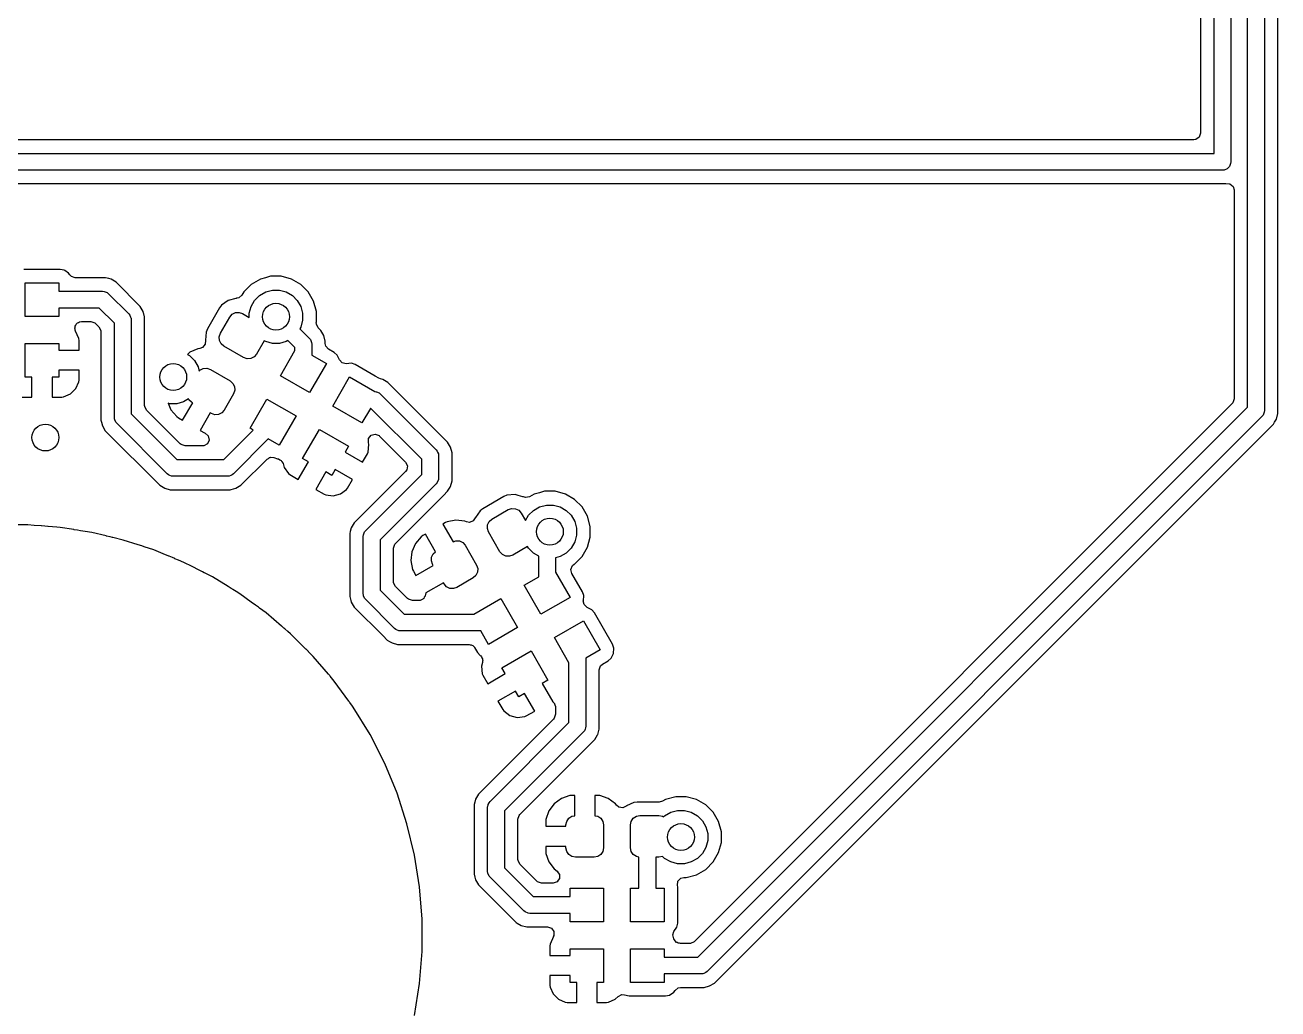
# Model space of a CAD drawing. Extents: x 0.79 to 7.64, y -5.35 to -0.98.
# Drawn here: x 1.268 to 2.001, y -4.925 to -4.349 of the extents above; entities that cross this region are included whole.
import ezdxf

# ---------------------------------------------------------------- set-up
doc = ezdxf.new("R2010")
doc.units = 0
doc.header["$MEASUREMENT"] = 0
doc.layers.add('BLACK', color=7, linetype='CONTINUOUS')

msp = doc.modelspace()

# ---------------------------------------------------------------- linework, layer by layer
at = {"layer": 'BLACK', "linetype": 'CONTINUOUS'}
for p, q in [((1.98327, -4.57276), (1.98327, -2.91542)), ((1.99311, -2.91339), (1.99311, -4.5748)), ((1.96358, -4.42421), (1.96358, -2.92618)), ((1.97343, -2.92126), (1.97343, -4.42913)), ((1.95569, -2.93797), (1.95569, -4.41242)), ((2.001, -4.57312), (2.001, -3.07873)), ((1.95494, -4.41471), (1.953, -4.41613)), ((1.95569, -4.41242), (1.95494, -4.41471)), ((1.95179, -4.41632), (1.07312, -4.41632)), ((1.953, -4.41613), (1.95179, -4.41632)), ((1.0748, -4.42421), (1.96358, -4.42421)), ((1.97343, -4.42913), (1.97333, -4.43009)), ((1.9685, -4.43406), (1.07684, -4.43406)), ((1.96946, -4.43396), (1.9685, -4.43406)), ((1.97124, -4.43323), (1.96946, -4.43396)), ((1.9726, -4.43187), (1.97124, -4.43323)), ((1.97333, -4.43009), (1.9726, -4.43187)), ((1.08173, -4.44195), (1.97019, -4.44195)), ((1.97019, -4.44195), (1.97047, -4.44187)), ((1.97019, -4.44195), (1.97019, -4.44195)), ((1.97047, -4.44187), (1.97287, -4.442)), ((1.97287, -4.442), (1.97475, -4.44352)), ((1.97475, -4.44352), (1.97537, -4.44564)), ((1.97537, -4.44564), (1.97537, -4.56788)), ((1.28818, -4.49211), (1.26694, -4.49211)), ((1.29048, -4.49256), (1.28818, -4.49211)), ((1.28818, -4.49211), (1.28818, -4.49211)), ((1.29091, -4.49285), (1.29048, -4.49256)), ((1.29048, -4.49256), (1.29048, -4.49256)), ((1.29048, -4.49256), (1.29048, -4.49256)), ((1.29048, -4.49256), (1.29048, -4.49256)), ((1.29309, -4.49431), (1.29091, -4.49285)), ((1.29375, -4.4953), (1.29309, -4.49431)), ((1.29309, -4.49431), (1.29309, -4.49431)), ((1.2947, -4.49628), (1.29375, -4.4953)), ((1.26772, -4.51969), (1.26772, -4.5)), ((1.26772, -4.5), (1.2874, -4.5)), ((1.2874, -4.5), (1.2874, -4.50492)), ((1.29699, -4.49703), (1.2947, -4.49628)), ((1.31468, -4.49703), (1.29699, -4.49703)), ((1.31667, -4.49756), (1.31468, -4.49703)), ((1.31468, -4.49703), (1.31468, -4.49703)), ((1.31794, -4.4979), (1.31667, -4.49756)), ((1.32086, -4.49959), (1.31794, -4.4979)), ((1.31794, -4.4979), (1.31794, -4.4979)), ((1.33506, -4.51379), (1.32086, -4.49959)), ((1.32086, -4.49959), (1.32086, -4.49959)), ((1.32086, -4.49959), (1.32086, -4.49959)), ((1.39998, -4.50092), (1.39558, -4.50532)), ((1.40537, -4.49781), (1.39998, -4.50092)), ((1.40828, -4.49703), (1.40537, -4.49781)), ((1.41138, -4.49619), (1.40828, -4.49703)), ((1.41761, -4.49619), (1.41138, -4.49619)), ((1.42362, -4.49781), (1.41761, -4.49619)), ((1.42901, -4.50092), (1.42362, -4.49781)), ((1.43341, -4.50532), (1.42901, -4.50092)), ((1.2874, -4.50492), (1.31299, -4.50492)), ((1.31299, -4.50492), (1.31395, -4.50502)), ((1.31395, -4.50502), (1.31395, -4.50502)), ((1.31395, -4.50502), (1.31447, -4.50523)), ((1.31447, -4.50523), (1.31573, -4.50575)), ((1.31573, -4.50575), (1.31573, -4.50575)), ((1.31573, -4.50575), (1.31647, -4.50636)), ((1.31647, -4.50636), (1.32828, -4.51817)), ((1.39105, -4.5092), (1.38648, -4.51042)), ((1.39139, -4.50917), (1.39105, -4.5092)), ((1.39268, -4.50885), (1.39138, -4.50907)), ((1.39138, -4.50907), (1.39139, -4.50917)), ((1.39447, -4.50724), (1.39268, -4.50885)), ((1.39558, -4.50532), (1.39447, -4.50724)), ((1.39995, -4.51381), (1.402, -4.51025)), ((1.402, -4.51025), (1.40491, -4.50734)), ((1.40491, -4.50734), (1.40847, -4.50529)), ((1.40847, -4.50529), (1.41244, -4.50422)), ((1.41244, -4.50422), (1.41655, -4.50422)), ((1.41655, -4.50422), (1.42052, -4.50529)), ((1.42052, -4.50529), (1.42408, -4.50734)), ((1.42408, -4.50734), (1.42699, -4.51025)), ((1.42699, -4.51025), (1.42905, -4.51381)), ((1.43653, -4.51071), (1.43341, -4.50532)), ((1.31095, -4.51476), (1.2874, -4.51476)), ((1.2874, -4.51476), (1.2874, -4.51969)), ((1.31988, -4.52369), (1.31095, -4.51476)), ((1.33506, -4.51379), (1.33506, -4.51379)), ((1.33674, -4.51671), (1.33506, -4.51379)), ((1.33506, -4.51379), (1.33506, -4.51379)), ((1.33701, -4.51771), (1.33674, -4.51671)), ((1.33674, -4.51671), (1.33674, -4.51671)), ((1.38141, -4.5147), (1.37433, -4.52696)), ((1.38211, -4.51379), (1.38141, -4.5147)), ((1.38141, -4.5147), (1.38141, -4.5147)), ((1.38141, -4.5147), (1.38141, -4.5147)), ((1.38261, -4.51313), (1.38211, -4.51379)), ((1.38648, -4.51042), (1.38261, -4.51313)), ((1.38261, -4.51313), (1.38261, -4.51313)), ((1.38648, -4.51042), (1.38648, -4.51042)), ((1.38888, -4.51839), (1.39081, -4.51743)), ((1.39081, -4.51743), (1.39295, -4.51729)), ((1.39295, -4.51729), (1.39499, -4.51799)), ((1.39888, -4.51778), (1.39995, -4.51381)), ((1.42905, -4.51381), (1.43011, -4.51778)), ((1.43813, -4.51671), (1.43653, -4.51071)), ((1.43814, -4.51672), (1.43813, -4.51671)), ((1.43814, -4.52295), (1.43814, -4.51672)), ((1.2874, -4.51969), (1.26772, -4.51969)), ((1.2969, -4.52535), (1.2973, -4.52481)), ((1.2973, -4.52481), (1.29752, -4.52418)), ((1.29752, -4.52418), (1.29799, -4.52386)), ((1.29799, -4.52386), (1.29832, -4.5234)), ((1.29832, -4.5234), (1.29895, -4.52319)), ((1.29895, -4.52319), (1.29951, -4.52282)), ((1.29951, -4.52282), (1.30061, -4.52266)), ((1.30061, -4.52266), (1.30607, -4.52266)), ((1.30607, -4.52266), (1.30836, -4.5234)), ((1.30836, -4.5234), (1.30883, -4.5238)), ((1.30883, -4.5238), (1.31085, -4.52582)), ((1.31988, -4.57874), (1.31988, -4.52369)), ((1.32828, -4.51817), (1.32889, -4.51892)), ((1.32889, -4.51892), (1.3289, -4.51892)), ((1.3289, -4.51892), (1.32941, -4.52017)), ((1.32941, -4.52017), (1.32952, -4.52043)), ((1.32952, -4.52043), (1.32963, -4.52069)), ((1.32963, -4.52069), (1.32972, -4.52165)), ((1.32972, -4.52165), (1.32972, -4.5767)), ((1.33714, -4.51819), (1.33701, -4.51771)), ((1.33701, -4.51771), (1.33701, -4.51771)), ((1.33762, -4.51997), (1.33714, -4.51819)), ((1.33762, -4.56438), (1.33762, -4.51997)), ((1.33762, -4.51997), (1.33762, -4.51997)), ((1.38195, -4.52955), (1.38746, -4.52)), ((1.38746, -4.52), (1.38888, -4.51839)), ((1.39499, -4.51799), (1.39888, -4.52023)), ((1.39888, -4.52023), (1.39888, -4.51778)), ((1.43011, -4.52189), (1.42905, -4.52586)), ((1.43011, -4.51778), (1.43011, -4.52189)), ((1.43811, -4.52317), (1.43814, -4.52295)), ((1.43812, -4.52429), (1.43811, -4.52317)), ((1.43922, -4.52643), (1.43812, -4.52429)), ((1.29671, -4.52645), (1.2969, -4.52592)), ((1.2969, -4.52709), (1.29671, -4.52645)), ((1.2969, -4.52592), (1.2969, -4.52535)), ((1.2969, -4.52776), (1.2969, -4.52709)), ((1.29723, -4.52822), (1.2969, -4.52776)), ((1.29717, -4.52831), (1.29725, -4.52828)), ((1.2991, -4.53268), (1.29717, -4.52831)), ((1.29725, -4.52828), (1.29723, -4.52822)), ((1.31085, -4.52582), (1.31194, -4.52797)), ((1.31194, -4.52797), (1.31199, -4.52858)), ((1.31199, -4.52858), (1.31199, -4.57705)), ((1.37357, -4.52878), (1.37316, -4.53349)), ((1.37433, -4.52696), (1.37357, -4.52878)), ((1.37357, -4.52878), (1.37357, -4.52878)), ((1.37433, -4.52696), (1.37433, -4.52696)), ((1.38126, -4.53159), (1.38195, -4.52955)), ((1.3814, -4.53373), (1.38126, -4.53159)), ((1.42905, -4.52586), (1.42847, -4.52685)), ((1.42847, -4.52685), (1.434, -4.53238)), ((1.44078, -4.52799), (1.43922, -4.52643)), ((1.44246, -4.53092), (1.44078, -4.52799)), ((1.44334, -4.53418), (1.44246, -4.53092)), ((1.44246, -4.53092), (1.44246, -4.53092)), ((1.44246, -4.53092), (1.44246, -4.53092)), ((1.26772, -4.55512), (1.26772, -4.53543)), ((1.26772, -4.53543), (1.2874, -4.53543)), ((1.2874, -4.53543), (1.2874, -4.53937)), ((1.2874, -4.53937), (1.29921, -4.53937)), ((1.29921, -4.53367), (1.2991, -4.53268)), ((1.29921, -4.53937), (1.29921, -4.53367)), ((1.29921, -4.53367), (1.29921, -4.53367)), ((1.29921, -4.53937), (1.29921, -4.53937)), ((1.3688, -4.53857), (1.36402, -4.54066)), ((1.36986, -4.53845), (1.3688, -4.53857)), ((1.3688, -4.53857), (1.3688, -4.53857)), ((1.37154, -4.53785), (1.36986, -4.53845)), ((1.37306, -4.53597), (1.37154, -4.53785)), ((1.37317, -4.53383), (1.37306, -4.53597)), ((1.37316, -4.53349), (1.37316, -4.53349)), ((1.37316, -4.53349), (1.37318, -4.53357)), ((1.37319, -4.53383), (1.37317, -4.53383)), ((1.37318, -4.53357), (1.37318, -4.53367)), ((1.37318, -4.53367), (1.37319, -4.53383)), ((1.38235, -4.53566), (1.3814, -4.53373)), ((1.38397, -4.53708), (1.38235, -4.53566)), ((1.39556, -4.54377), (1.38397, -4.53708)), ((1.40762, -4.5339), (1.40309, -4.54175)), ((1.40847, -4.53439), (1.40762, -4.5339)), ((1.41244, -4.53545), (1.40847, -4.53439)), ((1.41655, -4.53545), (1.41244, -4.53545)), ((1.42052, -4.53439), (1.41655, -4.53545)), ((1.41708, -4.55443), (1.4256, -4.53967)), ((1.42151, -4.53381), (1.42052, -4.53439)), ((1.4256, -4.5379), (1.42151, -4.53381)), ((1.4256, -4.53967), (1.4256, -4.5379)), ((1.434, -4.53238), (1.43462, -4.53313)), ((1.43462, -4.53313), (1.43535, -4.5349)), ((1.43535, -4.5349), (1.43544, -4.53586)), ((1.43544, -4.53586), (1.43544, -4.54231)), ((1.44334, -4.5355), (1.44334, -4.53418)), ((1.44334, -4.53418), (1.44334, -4.53418)), ((1.44368, -4.53708), (1.44334, -4.5355)), ((1.44529, -4.53887), (1.44368, -4.53708)), ((1.44859, -4.54078), (1.44529, -4.53887)), ((1.36402, -4.54066), (1.36261, -4.54187)), ((1.36261, -4.54187), (1.36392, -4.54262)), ((1.36392, -4.54262), (1.36682, -4.54553)), ((1.36402, -4.54066), (1.36402, -4.54066)), ((1.36682, -4.54553), (1.36888, -4.54909)), ((1.3976, -4.54446), (1.39556, -4.54377)), ((1.39974, -4.54432), (1.3976, -4.54446)), ((1.40167, -4.54337), (1.39974, -4.54432)), ((1.40309, -4.54175), (1.40167, -4.54337)), ((1.43544, -4.54231), (1.44397, -4.54723)), ((1.45035, -4.54233), (1.44859, -4.54078)), ((1.45174, -4.54514), (1.45035, -4.54233)), ((1.45175, -4.54516), (1.45174, -4.54514)), ((1.45174, -4.54514), (1.45174, -4.54514)), ((1.45317, -4.54673), (1.45175, -4.54516)), ((1.4555, -4.54733), (1.45317, -4.54673)), ((1.29921, -4.55118), (1.2874, -4.55118)), ((1.2874, -4.55118), (1.2874, -4.55512)), ((1.29921, -4.55688), (1.29921, -4.55118)), ((1.29921, -4.55118), (1.29921, -4.55118)), ((1.36888, -4.54909), (1.36955, -4.55161)), ((1.36955, -4.55161), (1.36998, -4.55112)), ((1.36998, -4.55112), (1.37191, -4.55017)), ((1.37191, -4.55017), (1.37406, -4.55003)), ((1.37406, -4.55003), (1.37609, -4.55072)), ((1.37609, -4.55072), (1.38769, -4.55741)), ((1.44397, -4.54723), (1.43413, -4.56427)), ((1.45866, -4.54712), (1.4555, -4.54733)), ((1.46088, -4.54788), (1.45866, -4.54712)), ((1.45866, -4.54712), (1.45866, -4.54712)), ((1.47254, -4.5546), (1.46088, -4.54788)), ((1.46088, -4.54788), (1.46088, -4.54788)), ((1.46088, -4.54788), (1.46088, -4.54788)), ((1.27165, -4.55512), (1.26772, -4.55512)), ((1.27165, -4.56693), (1.27165, -4.55512)), ((1.2874, -4.55512), (1.28346, -4.55512)), ((1.28346, -4.55512), (1.28346, -4.56693)), ((1.29731, -4.56191), (1.2991, -4.55787)), ((1.2991, -4.55787), (1.29921, -4.55688)), ((1.29921, -4.55688), (1.29921, -4.55688)), ((1.38769, -4.55741), (1.3893, -4.55883)), ((1.3893, -4.55883), (1.39025, -4.56076)), ((1.39025, -4.56076), (1.39039, -4.5629)), ((1.43413, -4.56427), (1.41708, -4.55443)), ((1.44776, -4.57215), (1.45761, -4.5551)), ((1.45761, -4.5551), (1.47243, -4.56366)), ((1.47466, -4.55583), (1.47254, -4.5546)), ((1.4756, -4.55622), (1.47466, -4.55583)), ((1.47704, -4.5566), (1.4756, -4.55622)), ((1.47996, -4.55829), (1.47704, -4.5566)), ((1.47704, -4.5566), (1.47704, -4.5566)), ((1.47704, -4.5566), (1.47704, -4.5566)), ((1.51498, -4.59331), (1.47996, -4.55829)), ((1.47996, -4.55829), (1.47996, -4.55829)), ((1.47996, -4.55829), (1.47996, -4.55829)), ((1.26595, -4.56693), (1.27165, -4.56693)), ((1.28346, -4.56693), (1.28346, -4.56693)), ((1.28346, -4.56693), (1.28916, -4.56693)), ((1.28916, -4.56693), (1.29015, -4.56681)), ((1.28916, -4.56693), (1.28916, -4.56693)), ((1.29015, -4.56681), (1.29419, -4.56503)), ((1.29419, -4.56503), (1.29731, -4.56191)), ((1.33762, -4.57182), (1.33762, -4.56438)), ((1.36326, -4.56799), (1.36036, -4.56967)), ((1.36345, -4.56839), (1.36326, -4.56799)), ((1.36507, -4.56981), (1.36345, -4.56839)), ((1.3897, -4.56494), (1.38419, -4.57449)), ((1.39039, -4.5629), (1.3897, -4.56494)), ((1.39936, -4.58512), (1.4092, -4.56807)), ((1.4092, -4.56807), (1.42625, -4.57791)), ((1.47243, -4.56366), (1.47305, -4.56372)), ((1.47305, -4.56372), (1.47305, -4.56372)), ((1.47305, -4.56372), (1.47328, -4.56382)), ((1.47328, -4.56382), (1.47482, -4.56445)), ((1.47482, -4.56445), (1.47482, -4.56445)), ((1.47482, -4.56445), (1.47557, -4.56507)), ((1.47557, -4.56507), (1.5082, -4.5977)), ((1.97537, -4.56788), (1.97463, -4.57017)), ((1.33767, -4.57243), (1.33762, -4.57182)), ((1.33876, -4.57457), (1.33767, -4.57243)), ((1.3585, -4.59431), (1.33876, -4.57457)), ((1.35228, -4.57073), (1.3513, -4.57047)), ((1.3513, -4.57047), (1.35299, -4.57436)), ((1.35639, -4.57073), (1.35228, -4.57073)), ((1.35299, -4.57436), (1.3564, -4.57832)), ((1.36036, -4.56967), (1.35639, -4.57073)), ((1.35985, -4.58043), (1.36575, -4.5702)), ((1.36575, -4.5702), (1.36507, -4.56981)), ((1.37598, -4.57611), (1.37007, -4.58634)), ((1.37666, -4.5765), (1.37598, -4.57611)), ((1.38277, -4.5761), (1.38084, -4.57705)), ((1.38419, -4.57449), (1.38277, -4.5761)), ((1.46481, -4.58199), (1.44776, -4.57215)), ((1.46973, -4.57347), (1.46481, -4.58199)), ((1.47005, -4.57347), (1.46973, -4.57347)), ((1.4998, -4.60322), (1.47005, -4.57347)), ((1.97423, -4.57064), (1.65922, -4.88565)), ((1.66135, -4.89469), (1.98327, -4.57276)), ((1.97463, -4.57017), (1.97423, -4.57064)), ((1.99302, -4.57576), (1.99228, -4.57754)), ((1.99311, -4.5748), (1.99302, -4.57576)), ((2.001, -4.57649), (2.001, -4.57312)), ((1.31199, -4.57705), (1.31199, -4.58043)), ((1.31199, -4.58043), (1.31228, -4.58152)), ((1.31228, -4.58152), (1.31286, -4.58369)), ((1.31286, -4.58369), (1.31455, -4.58661)), ((1.31998, -4.5797), (1.31988, -4.57874)), ((1.32014, -4.58011), (1.31998, -4.5797)), ((1.31998, -4.5797), (1.31998, -4.5797)), ((1.32071, -4.58147), (1.32014, -4.58011)), ((1.32132, -4.58222), (1.32071, -4.58147)), ((1.32071, -4.58147), (1.32071, -4.58147)), ((1.35085, -4.61175), (1.32132, -4.58222)), ((1.32972, -4.5767), (1.35637, -4.60335)), ((1.3564, -4.57832), (1.35736, -4.579)), ((1.35736, -4.579), (1.35985, -4.58043)), ((1.3787, -4.57719), (1.37666, -4.5765)), ((1.38084, -4.57705), (1.3787, -4.57719)), ((1.42625, -4.57791), (1.41641, -4.59496)), ((1.99167, -4.57828), (1.66687, -4.90309)), ((1.67125, -4.90986), (1.99844, -4.58267)), ((1.99228, -4.57754), (1.99167, -4.57828)), ((1.99228, -4.57754), (1.99228, -4.57754)), ((1.99844, -4.58267), (1.99903, -4.58165)), ((1.99903, -4.58165), (2.00013, -4.57975)), ((2.00013, -4.57975), (2.001, -4.57649)), ((2.00013, -4.57975), (2.00013, -4.57975)), ((2.00013, -4.57975), (2.00013, -4.57975)), ((1.31455, -4.58661), (1.31455, -4.58661)), ((1.31455, -4.58661), (1.31455, -4.58661)), ((1.31455, -4.58661), (1.34646, -4.61852)), ((1.37007, -4.58634), (1.37256, -4.58778)), ((1.37256, -4.58778), (1.37308, -4.58801)), ((1.37308, -4.58801), (1.37485, -4.58964)), ((1.37485, -4.58964), (1.37533, -4.59201)), ((1.38402, -4.60335), (1.40119, -4.58617)), ((1.40119, -4.58617), (1.39936, -4.58512)), ((1.43005, -4.60283), (1.43989, -4.58579)), ((1.43989, -4.58579), (1.45694, -4.59563)), ((1.46858, -4.59345), (1.46871, -4.59104)), ((1.46871, -4.59104), (1.47022, -4.58917)), ((1.47022, -4.58917), (1.47255, -4.58854)), ((1.47255, -4.58854), (1.4748, -4.58941)), ((1.4748, -4.58941), (1.4751, -4.58968)), ((1.4751, -4.58968), (1.49034, -4.60492)), ((1.35896, -4.59471), (1.3585, -4.59431)), ((1.36125, -4.59545), (1.35896, -4.59471)), ((1.37146, -4.59545), (1.36125, -4.59545)), ((1.37222, -4.59538), (1.37146, -4.59545)), ((1.37432, -4.5942), (1.37222, -4.59538)), ((1.37533, -4.59201), (1.37432, -4.5942)), ((1.41001, -4.59127), (1.38953, -4.61175)), ((1.41641, -4.59496), (1.41001, -4.59127)), ((1.45694, -4.59563), (1.45497, -4.59904)), ((1.46844, -4.59909), (1.46892, -4.5947)), ((1.46892, -4.5947), (1.46858, -4.59345)), ((1.46892, -4.5947), (1.46892, -4.5947)), ((1.5082, -4.5977), (1.50882, -4.59845)), ((1.51667, -4.59623), (1.51498, -4.59331)), ((1.51498, -4.59331), (1.51498, -4.59331)), ((1.51498, -4.59331), (1.51498, -4.59331)), ((1.51754, -4.59949), (1.51667, -4.59623)), ((1.51667, -4.59623), (1.51667, -4.59623)), ((1.51667, -4.59623), (1.51667, -4.59623)), ((1.35637, -4.60335), (1.38402, -4.60335)), ((1.39392, -4.61852), (1.40927, -4.60317)), ((1.40927, -4.60317), (1.41007, -4.60277)), ((1.41007, -4.60277), (1.41078, -4.60223)), ((1.41078, -4.60223), (1.41111, -4.60223)), ((1.41111, -4.60223), (1.41142, -4.60208)), ((1.41142, -4.60208), (1.41319, -4.6022)), ((1.41319, -4.6022), (1.41324, -4.60222)), ((1.41324, -4.60222), (1.41536, -4.60294)), ((1.41536, -4.60294), (1.41552, -4.60293)), ((1.41552, -4.60293), (1.41601, -4.60308)), ((1.41601, -4.60308), (1.41673, -4.60359)), ((1.41673, -4.60359), (1.41753, -4.60398)), ((1.41753, -4.60398), (1.41772, -4.6043)), ((1.41772, -4.6043), (1.41797, -4.60447)), ((1.41797, -4.60447), (1.41817, -4.60504)), ((1.41817, -4.60504), (1.41861, -4.60579)), ((1.42755, -4.61503), (1.43346, -4.6048)), ((1.43346, -4.6048), (1.43005, -4.60283)), ((1.45497, -4.59904), (1.4652, -4.60494)), ((1.4652, -4.60494), (1.46805, -4.60001)), ((1.46805, -4.60001), (1.46844, -4.59909)), ((1.46805, -4.60001), (1.46805, -4.60001)), ((1.46844, -4.59909), (1.46844, -4.59909)), ((1.49034, -4.60492), (1.49143, -4.60707)), ((1.4998, -4.61213), (1.4998, -4.60322)), ((1.50882, -4.59845), (1.50882, -4.59845)), ((1.50882, -4.59845), (1.50908, -4.59909)), ((1.50908, -4.59909), (1.50953, -4.60018)), ((1.50953, -4.60018), (1.50955, -4.60022)), ((1.50955, -4.60022), (1.50965, -4.60118)), ((1.50965, -4.60118), (1.50965, -4.61417)), ((1.51754, -4.61249), (1.51754, -4.59949)), ((1.3516, -4.61236), (1.35085, -4.61175)), ((1.35236, -4.61268), (1.3516, -4.61236)), ((1.3516, -4.61236), (1.3516, -4.61236)), ((1.35337, -4.61309), (1.35236, -4.61268)), ((1.38802, -4.61268), (1.38701, -4.61309)), ((1.38879, -4.61236), (1.38802, -4.61268)), ((1.38953, -4.61175), (1.38879, -4.61236)), ((1.38879, -4.61236), (1.38879, -4.61236)), ((1.41861, -4.60579), (1.41921, -4.60802)), ((1.41921, -4.60802), (1.41921, -4.60802)), ((1.41921, -4.60802), (1.42182, -4.61159)), ((1.42182, -4.61159), (1.42182, -4.61159)), ((1.42182, -4.61159), (1.42261, -4.61218)), ((1.42261, -4.61218), (1.42755, -4.61503)), ((1.44369, -4.61071), (1.43778, -4.62094)), ((1.4471, -4.61268), (1.44369, -4.61071)), ((1.44906, -4.60927), (1.4471, -4.61268)), ((1.45929, -4.61517), (1.44906, -4.60927)), ((1.49034, -4.61043), (1.46022, -4.64056)), ((1.46699, -4.64495), (1.4998, -4.61213)), ((1.49106, -4.60945), (1.49034, -4.61043)), ((1.49143, -4.60707), (1.49106, -4.60945)), ((1.51754, -4.61586), (1.51754, -4.61249)), ((1.34646, -4.61852), (1.34646, -4.61852)), ((1.34646, -4.61852), (1.34646, -4.61852)), ((1.34646, -4.61852), (1.34938, -4.62021)), ((1.34938, -4.62021), (1.34938, -4.62021)), ((1.34938, -4.62021), (1.34938, -4.62021)), ((1.34938, -4.62021), (1.34938, -4.62021)), ((1.34938, -4.62021), (1.35264, -4.62108)), ((1.35433, -4.61319), (1.35337, -4.61309)), ((1.35337, -4.61309), (1.35337, -4.61309)), ((1.38605, -4.61319), (1.35433, -4.61319)), ((1.38701, -4.61309), (1.38605, -4.61319)), ((1.38701, -4.61309), (1.38701, -4.61309)), ((1.38829, -4.62094), (1.391, -4.62021)), ((1.391, -4.62021), (1.39392, -4.61852)), ((1.391, -4.62021), (1.391, -4.62021)), ((1.391, -4.62021), (1.391, -4.62021)), ((1.39392, -4.61852), (1.39392, -4.61852)), ((1.39392, -4.61852), (1.39392, -4.61852)), ((1.45585, -4.62091), (1.45644, -4.62011)), ((1.45644, -4.62011), (1.45929, -4.61517)), ((1.45644, -4.62011), (1.45644, -4.62011)), ((1.5082, -4.61765), (1.47539, -4.65046)), ((1.50882, -4.61691), (1.5082, -4.61765)), ((1.50955, -4.61513), (1.50882, -4.61691)), ((1.50965, -4.61417), (1.50955, -4.61513)), ((1.50955, -4.61513), (1.50955, -4.61513)), ((1.51498, -4.62204), (1.51644, -4.61951)), ((1.51644, -4.61951), (1.51667, -4.61912)), ((1.51667, -4.61912), (1.51754, -4.61586)), ((1.35264, -4.62108), (1.35264, -4.62108)), ((1.35264, -4.62108), (1.38774, -4.62108)), ((1.38774, -4.62108), (1.38829, -4.62094)), ((1.38774, -4.62108), (1.38774, -4.62108)), ((1.43778, -4.62094), (1.44272, -4.62379)), ((1.44272, -4.62379), (1.44363, -4.62418)), ((1.44363, -4.62418), (1.44363, -4.62418)), ((1.44363, -4.62418), (1.44802, -4.62466)), ((1.44802, -4.62466), (1.45228, -4.62351)), ((1.44802, -4.62466), (1.44802, -4.62466)), ((1.45228, -4.62351), (1.45585, -4.62091)), ((1.45585, -4.62091), (1.45585, -4.62091)), ((1.48443, -4.65259), (1.51259, -4.62443)), ((1.51259, -4.62443), (1.51498, -4.62204)), ((1.51259, -4.62443), (1.51259, -4.62443)), ((1.54788, -4.62512), (1.53562, -4.6322)), ((1.5497, -4.62436), (1.54788, -4.62512)), ((1.54788, -4.62512), (1.54788, -4.62512)), ((1.55441, -4.62395), (1.5497, -4.62436)), ((1.5497, -4.62436), (1.5497, -4.62436)), ((1.55619, -4.62443), (1.55441, -4.62395)), ((1.55441, -4.62395), (1.55441, -4.62395)), ((1.55441, -4.62395), (1.55441, -4.62395)), ((1.55898, -4.62517), (1.55619, -4.62443)), ((1.55929, -4.62532), (1.55898, -4.62517)), ((1.55933, -4.62524), (1.55929, -4.62532)), ((1.5606, -4.62571), (1.55933, -4.62524)), ((1.56295, -4.62521), (1.5606, -4.62571)), ((1.56568, -4.62364), (1.56295, -4.62521)), ((1.56868, -4.62283), (1.56568, -4.62364)), ((1.57169, -4.62203), (1.56868, -4.62283)), ((1.57792, -4.62203), (1.57169, -4.62203)), ((1.58393, -4.62364), (1.57792, -4.62203)), ((1.58932, -4.62675), (1.58393, -4.62364)), ((1.59372, -4.63115), (1.58932, -4.62675)), ((1.53405, -4.6334), (1.53134, -4.63727)), ((1.53503, -4.63265), (1.53405, -4.6334)), ((1.53562, -4.6322), (1.53503, -4.63265)), ((1.53562, -4.6322), (1.53562, -4.6322)), ((1.53562, -4.6322), (1.53562, -4.6322)), ((1.54092, -4.63825), (1.55047, -4.63274)), ((1.55047, -4.63274), (1.55251, -4.63205)), ((1.55251, -4.63205), (1.55465, -4.63219)), ((1.55465, -4.63219), (1.55658, -4.63314)), ((1.55658, -4.63314), (1.558, -4.63475)), ((1.558, -4.63475), (1.56054, -4.63915)), ((1.56231, -4.63608), (1.56522, -4.63318)), ((1.56522, -4.63318), (1.56878, -4.63112)), ((1.56878, -4.63112), (1.57275, -4.63006)), ((1.57275, -4.63006), (1.57686, -4.63006)), ((1.57686, -4.63006), (1.58083, -4.63112)), ((1.58083, -4.63112), (1.58439, -4.63318)), ((1.58439, -4.63318), (1.5873, -4.63608)), ((1.59683, -4.63654), (1.59372, -4.63115)), ((1.26928, -4.64171), (1.26177, -4.64171)), ((1.27285, -4.64199), (1.26928, -4.64171)), ((1.27708, -4.64233), (1.27285, -4.64199)), ((1.27716, -4.64233), (1.27708, -4.64233)), ((1.27917, -4.64241), (1.27716, -4.64233)), ((1.46022, -4.64056), (1.45853, -4.64348)), ((1.51364, -4.64036), (1.51217, -4.64121)), ((1.51217, -4.64121), (1.51812, -4.65151)), ((1.51471, -4.63987), (1.51364, -4.64036)), ((1.51364, -4.64036), (1.51364, -4.64036)), ((1.51984, -4.6389), (1.51471, -4.63987)), ((1.51471, -4.63987), (1.51471, -4.63987)), ((1.52503, -4.63949), (1.51984, -4.6389)), ((1.51984, -4.6389), (1.51984, -4.6389)), ((1.526, -4.63991), (1.52503, -4.63949)), ((1.52776, -4.64023), (1.526, -4.63991)), ((1.53001, -4.63937), (1.52776, -4.64023)), ((1.53118, -4.63757), (1.53001, -4.63937)), ((1.5312, -4.63758), (1.53118, -4.63757)), ((1.53127, -4.63743), (1.5312, -4.63758)), ((1.53132, -4.63735), (1.53127, -4.63743)), ((1.53134, -4.63727), (1.53132, -4.63735)), ((1.53134, -4.63727), (1.53134, -4.63727)), ((1.53821, -4.64374), (1.53836, -4.6416)), ((1.53836, -4.6416), (1.53931, -4.63967)), ((1.53931, -4.63967), (1.54092, -4.63825)), ((1.56054, -4.63915), (1.56231, -4.63608)), ((1.5873, -4.63608), (1.58935, -4.63964)), ((1.58935, -4.63964), (1.59042, -4.64361)), ((1.59844, -4.64256), (1.59683, -4.63654)), ((1.28099, -4.64263), (1.27917, -4.64241)), ((1.28107, -4.64264), (1.28099, -4.64263)), ((1.28628, -4.64305), (1.28107, -4.64264)), ((1.28107, -4.64264), (1.28107, -4.64264)), ((1.28809, -4.64319), (1.28628, -4.64305)), ((1.29623, -4.64448), (1.28809, -4.64319)), ((1.28809, -4.64319), (1.28809, -4.64319)), ((1.28809, -4.64319), (1.28809, -4.64319)), ((1.29631, -4.64449), (1.29623, -4.64448)), ((1.29623, -4.64448), (1.29623, -4.64448)), ((1.29838, -4.64475), (1.29631, -4.64449)), ((1.30006, -4.64509), (1.29838, -4.64475)), ((1.3027, -4.64551), (1.30006, -4.64509)), ((1.30673, -4.64615), (1.3027, -4.64551)), ((1.31517, -4.64817), (1.30673, -4.64615)), ((1.30673, -4.64615), (1.30673, -4.64615)), ((1.31518, -4.64817), (1.31517, -4.64817)), ((1.31524, -4.64819), (1.31518, -4.64817)), ((1.31734, -4.64862), (1.31524, -4.64819)), ((1.31886, -4.64906), (1.31734, -4.64862)), ((1.31895, -4.64908), (1.31886, -4.64906)), ((1.32509, -4.65055), (1.31895, -4.64908)), ((1.31895, -4.64908), (1.31895, -4.64908)), ((1.45796, -4.6456), (1.45766, -4.64674)), ((1.45766, -4.64674), (1.45766, -4.64674)), ((1.45766, -4.64674), (1.45766, -4.6802)), ((1.45853, -4.64348), (1.45796, -4.6456)), ((1.45796, -4.6456), (1.45796, -4.6456)), ((1.45796, -4.6456), (1.45796, -4.6456)), ((1.45853, -4.64348), (1.45853, -4.64348)), ((1.46555, -4.64843), (1.46565, -4.64747)), ((1.46555, -4.68189), (1.46555, -4.64843)), ((1.46565, -4.64747), (1.46638, -4.64569)), ((1.46638, -4.64569), (1.46699, -4.64495)), ((1.46638, -4.64569), (1.46638, -4.64569)), ((1.49952, -4.64864), (1.49611, -4.6526)), ((1.50048, -4.64796), (1.49952, -4.64864)), ((1.50194, -4.64712), (1.50048, -4.64796)), ((1.50789, -4.65741), (1.50194, -4.64712)), ((1.53891, -4.64578), (1.53821, -4.64374)), ((1.5456, -4.65737), (1.53891, -4.64578)), ((1.59042, -4.64772), (1.58935, -4.6517)), ((1.59042, -4.64361), (1.59042, -4.64772)), ((1.59683, -4.65479), (1.59844, -4.64878)), ((1.59844, -4.64878), (1.59844, -4.64256)), ((1.33378, -4.65338), (1.32509, -4.65055)), ((1.33384, -4.6534), (1.33378, -4.65338)), ((1.33378, -4.65338), (1.33378, -4.65338)), ((1.33592, -4.654), (1.33384, -4.6534)), ((1.33728, -4.65451), (1.33592, -4.654)), ((1.33737, -4.65454), (1.33728, -4.65451)), ((1.34304, -4.65638), (1.33737, -4.65454)), ((1.34846, -4.65863), (1.34304, -4.65638)), ((1.34304, -4.65638), (1.34304, -4.65638)), ((1.47539, -4.65046), (1.47539, -4.67985)), ((1.48329, -4.65535), (1.48403, -4.65306)), ((1.48329, -4.66258), (1.48329, -4.65535)), ((1.48403, -4.65306), (1.48443, -4.65259)), ((1.49611, -4.6526), (1.49403, -4.65739)), ((1.51812, -4.65151), (1.51977, -4.65094)), ((1.51977, -4.65094), (1.52192, -4.65108)), ((1.52192, -4.65108), (1.52385, -4.65204)), ((1.52385, -4.65204), (1.52527, -4.65365)), ((1.52527, -4.65365), (1.53196, -4.66525)), ((1.5618, -4.65438), (1.55313, -4.65939)), ((1.56231, -4.65526), (1.5618, -4.65438)), ((1.56522, -4.65816), (1.56231, -4.65526)), ((1.5873, -4.65526), (1.58439, -4.65816)), ((1.58935, -4.6517), (1.5873, -4.65526)), ((1.59372, -4.66019), (1.59683, -4.65479)), ((1.35181, -4.66002), (1.34846, -4.65863)), ((1.35193, -4.66007), (1.35181, -4.66002)), ((1.35198, -4.66009), (1.35193, -4.66007)), ((1.35193, -4.66007), (1.35193, -4.66007)), ((1.35401, -4.66086), (1.35198, -4.66009)), ((1.35519, -4.66142), (1.35401, -4.66086)), ((1.35528, -4.66146), (1.35519, -4.66142)), ((1.35752, -4.66238), (1.35528, -4.66146)), ((1.35528, -4.66146), (1.35528, -4.66146)), ((1.36047, -4.66361), (1.35752, -4.66238)), ((1.36538, -4.66611), (1.36047, -4.66361)), ((1.48329, -4.67497), (1.48329, -4.66258)), ((1.49403, -4.65739), (1.49344, -4.66258)), ((1.49344, -4.66258), (1.49441, -4.66771)), ((1.49344, -4.66258), (1.49344, -4.66258)), ((1.49403, -4.65739), (1.49403, -4.65739)), ((1.50548, -4.66264), (1.50562, -4.66049)), ((1.50617, -4.66468), (1.50548, -4.66264)), ((1.50562, -4.66049), (1.50657, -4.65856)), ((1.50657, -4.65856), (1.50789, -4.65741)), ((1.54702, -4.65899), (1.5456, -4.65737)), ((1.54895, -4.65994), (1.54702, -4.65899)), ((1.55109, -4.66008), (1.54895, -4.65994)), ((1.55313, -4.65939), (1.55109, -4.66008)), ((1.56827, -4.65992), (1.56522, -4.65816)), ((1.56827, -4.672), (1.56827, -4.65992)), ((1.58083, -4.66022), (1.57811, -4.66095)), ((1.57811, -4.66095), (1.57811, -4.66936)), ((1.58439, -4.65816), (1.58083, -4.66022)), ((1.58932, -4.66459), (1.59372, -4.66019)), ((1.36952, -4.66821), (1.36538, -4.66611)), ((1.36956, -4.66824), (1.36952, -4.66821)), ((1.37149, -4.66915), (1.36956, -4.66824)), ((1.37249, -4.66973), (1.37149, -4.66915)), ((1.37258, -4.66978), (1.37249, -4.66973)), ((1.37729, -4.67217), (1.37258, -4.66978)), ((1.37258, -4.66978), (1.37258, -4.66978)), ((1.49441, -4.66771), (1.49441, -4.66771)), ((1.49441, -4.66771), (1.4949, -4.66877)), ((1.4949, -4.66877), (1.4949, -4.66878)), ((1.4949, -4.66878), (1.49634, -4.67126)), ((1.49634, -4.67126), (1.50657, -4.66536)), ((1.49634, -4.67126), (1.49634, -4.67126)), ((1.50657, -4.66536), (1.50617, -4.66468)), ((1.53156, -4.67136), (1.52994, -4.67277)), ((1.53251, -4.66943), (1.53156, -4.67136)), ((1.53196, -4.66525), (1.53265, -4.66728)), ((1.53265, -4.66728), (1.53251, -4.66943)), ((1.57811, -4.66936), (1.58663, -4.68413)), ((1.58713, -4.66771), (1.58811, -4.66551)), ((1.58763, -4.67006), (1.58713, -4.66771)), ((1.59386, -4.68085), (1.58763, -4.67006)), ((1.58811, -4.66551), (1.58905, -4.66474)), ((1.58905, -4.66474), (1.58932, -4.66459)), ((1.38646, -4.67779), (1.37729, -4.67217)), ((1.37729, -4.67217), (1.37729, -4.67217)), ((1.38647, -4.6778), (1.38646, -4.67779)), ((1.38825, -4.67883), (1.38647, -4.6778)), ((1.38907, -4.67939), (1.38825, -4.67883)), ((1.48334, -4.67558), (1.48329, -4.67497)), ((1.48443, -4.67772), (1.48334, -4.67558)), ((1.49157, -4.68486), (1.48443, -4.67772)), ((1.51247, -4.67559), (1.50224, -4.68149)), ((1.51287, -4.67627), (1.51247, -4.67559)), ((1.51428, -4.67789), (1.51287, -4.67627)), ((1.51621, -4.67884), (1.51428, -4.67789)), ((1.51836, -4.67898), (1.51621, -4.67884)), ((1.5204, -4.67829), (1.51836, -4.67898)), ((1.52994, -4.67277), (1.5204, -4.67829)), ((1.55974, -4.67692), (1.56827, -4.672)), ((1.56958, -4.69397), (1.55974, -4.67692)), ((1.38916, -4.67945), (1.38907, -4.67939)), ((1.39121, -4.6807), (1.38916, -4.67945)), ((1.38916, -4.67945), (1.38916, -4.67945)), ((1.39338, -4.68204), (1.39121, -4.6807)), ((1.39999, -4.68684), (1.39338, -4.68204)), ((1.45766, -4.6802), (1.45766, -4.68358)), ((1.45766, -4.68358), (1.45828, -4.68588)), ((1.45828, -4.68588), (1.45853, -4.68684)), ((1.46565, -4.68285), (1.46555, -4.68189)), ((1.46581, -4.68326), (1.46565, -4.68285)), ((1.46565, -4.68285), (1.46565, -4.68285)), ((1.46638, -4.68462), (1.46581, -4.68326)), ((1.46699, -4.68537), (1.46638, -4.68462)), ((1.46638, -4.68462), (1.46638, -4.68462)), ((1.48392, -4.7023), (1.46699, -4.68537)), ((1.47539, -4.67985), (1.48944, -4.6939)), ((1.49203, -4.68526), (1.49157, -4.68486)), ((1.49432, -4.686), (1.49203, -4.68526)), ((1.4981, -4.686), (1.49432, -4.686)), ((1.49891, -4.68592), (1.4981, -4.686)), ((1.49961, -4.68551), (1.49891, -4.68592)), ((1.50039, -4.68526), (1.49961, -4.68551)), ((1.50063, -4.68492), (1.50039, -4.68526)), ((1.501, -4.68471), (1.50063, -4.68492)), ((1.50133, -4.68397), (1.501, -4.68471)), ((1.50181, -4.68331), (1.50133, -4.68397)), ((1.50183, -4.68305), (1.50181, -4.68305)), ((1.50181, -4.68305), (1.50181, -4.68331)), ((1.50197, -4.68253), (1.50183, -4.68305)), ((1.50224, -4.68149), (1.50197, -4.6825)), ((1.50197, -4.6825), (1.50197, -4.68251)), ((1.50197, -4.68251), (1.50197, -4.68253)), ((1.53034, -4.6939), (1.5461, -4.68479)), ((1.5461, -4.68479), (1.55595, -4.70184)), ((1.58663, -4.68413), (1.56958, -4.69397)), ((1.59461, -4.68308), (1.59386, -4.68085)), ((1.5944, -4.68623), (1.59441, -4.68621)), ((1.59484, -4.6883), (1.5944, -4.68623)), ((1.59441, -4.68621), (1.59461, -4.68308)), ((1.59441, -4.68621), (1.59441, -4.68621)), ((1.40255, -4.6887), (1.39999, -4.68684)), ((1.40259, -4.68872), (1.40255, -4.6887)), ((1.40417, -4.68982), (1.40259, -4.68872)), ((1.40481, -4.69034), (1.40417, -4.68982)), ((1.4049, -4.69041), (1.40481, -4.69034)), ((1.40865, -4.69313), (1.4049, -4.69041)), ((1.41781, -4.70095), (1.40865, -4.69313)), ((1.40865, -4.69313), (1.40865, -4.69313)), ((1.45853, -4.68684), (1.46022, -4.68976)), ((1.46022, -4.68976), (1.46022, -4.68976)), ((1.46022, -4.68976), (1.47715, -4.70669)), ((1.59657, -4.68998), (1.59484, -4.6883)), ((1.59659, -4.68999), (1.59657, -4.68998)), ((1.59941, -4.69138), (1.59659, -4.68999)), ((1.59659, -4.68999), (1.59659, -4.68999)), ((1.60095, -4.69314), (1.59941, -4.69138)), ((1.61157, -4.71154), (1.60095, -4.69314)), ((1.41782, -4.70096), (1.41781, -4.70095)), ((1.41916, -4.70206), (1.41782, -4.70096)), ((1.48944, -4.6939), (1.53034, -4.6939)), ((1.57746, -4.70761), (1.59451, -4.69776)), ((1.59451, -4.69776), (1.60435, -4.71481)), ((1.41963, -4.70251), (1.41916, -4.70206)), ((1.41972, -4.70259), (1.41963, -4.70251)), ((1.4215, -4.7041), (1.41972, -4.70259)), ((1.423, -4.70539), (1.4215, -4.7041)), ((1.43205, -4.71443), (1.423, -4.70539)), ((1.47715, -4.70669), (1.47715, -4.70669)), ((1.47715, -4.70669), (1.47953, -4.70907)), ((1.48467, -4.70291), (1.48392, -4.7023)), ((1.48644, -4.70365), (1.48467, -4.70291)), ((1.4874, -4.70374), (1.48644, -4.70365)), ((1.48644, -4.70365), (1.48644, -4.70365)), ((1.53431, -4.70374), (1.4874, -4.70374)), ((1.5389, -4.71168), (1.53431, -4.70374)), ((1.55595, -4.70184), (1.5389, -4.71168)), ((1.58598, -4.72237), (1.57746, -4.70761)), ((1.43207, -4.71446), (1.43205, -4.71443)), ((1.43205, -4.71443), (1.43205, -4.71443)), ((1.43311, -4.71546), (1.43207, -4.71446)), ((1.43343, -4.71582), (1.43311, -4.71546)), ((1.47953, -4.70907), (1.48099, -4.70992)), ((1.48099, -4.70992), (1.48128, -4.71008)), ((1.48128, -4.71008), (1.48128, -4.71008)), ((1.48128, -4.71008), (1.48245, -4.71076)), ((1.48245, -4.71076), (1.48246, -4.71076)), ((1.48246, -4.71076), (1.48571, -4.71163)), ((1.48571, -4.71163), (1.48909, -4.71163)), ((1.48909, -4.71163), (1.5275, -4.71163)), ((1.5275, -4.71163), (1.52808, -4.71182)), ((1.52808, -4.71182), (1.52869, -4.71182)), ((1.52869, -4.71182), (1.52911, -4.71216)), ((1.52911, -4.71216), (1.52979, -4.71238)), ((1.52979, -4.71238), (1.53065, -4.71323)), ((1.53065, -4.71323), (1.53077, -4.7134)), ((1.53077, -4.7134), (1.53245, -4.71631)), ((1.54677, -4.72532), (1.56382, -4.71548)), ((1.56382, -4.71548), (1.57366, -4.73253)), ((1.60435, -4.71481), (1.59582, -4.71973)), ((1.61233, -4.71376), (1.61157, -4.71154)), ((1.61212, -4.71689), (1.61233, -4.71376)), ((1.43352, -4.7159), (1.43343, -4.71582)), ((1.43568, -4.71807), (1.43352, -4.7159)), ((1.43352, -4.7159), (1.43352, -4.7159)), ((1.43635, -4.71873), (1.43568, -4.71807)), ((1.44526, -4.72916), (1.43635, -4.71873)), ((1.53245, -4.71631), (1.534, -4.71807)), ((1.534, -4.71807), (1.5343, -4.71822)), ((1.5343, -4.71822), (1.53477, -4.71886)), ((1.53477, -4.71886), (1.53498, -4.7195)), ((1.53539, -4.72217), (1.53479, -4.7244)), ((1.53498, -4.7195), (1.53536, -4.72005)), ((1.53536, -4.72005), (1.53537, -4.72068)), ((1.53537, -4.72068), (1.53552, -4.72115)), ((1.53552, -4.72115), (1.53538, -4.72158)), ((1.53538, -4.72158), (1.53539, -4.72217)), ((1.58598, -4.75745), (1.58598, -4.72237)), ((1.59582, -4.71973), (1.59582, -4.75949)), ((1.60567, -4.72317), (1.60897, -4.72126)), ((1.60897, -4.72126), (1.61073, -4.71971)), ((1.60897, -4.72126), (1.60897, -4.72126)), ((1.60897, -4.72126), (1.60897, -4.72126)), ((1.61073, -4.71971), (1.61212, -4.71689)), ((1.44595, -4.72994), (1.44526, -4.72916)), ((1.44613, -4.73018), (1.44595, -4.72994)), ((1.44621, -4.73028), (1.44613, -4.73018)), ((1.4486, -4.73308), (1.44621, -4.73028)), ((1.53479, -4.7244), (1.53479, -4.7244)), ((1.53479, -4.7244), (1.53527, -4.72879)), ((1.53527, -4.72879), (1.53527, -4.72879)), ((1.53527, -4.72879), (1.53566, -4.7297)), ((1.53566, -4.7297), (1.53851, -4.73464)), ((1.53851, -4.73464), (1.54874, -4.72873)), ((1.54874, -4.72873), (1.54677, -4.72532)), ((1.60372, -4.72654), (1.60446, -4.72425)), ((1.60372, -4.76118), (1.60372, -4.72654)), ((1.60446, -4.72425), (1.60567, -4.72317)), ((1.45716, -4.74487), (1.4486, -4.73308)), ((1.53851, -4.73464), (1.53851, -4.73464)), ((1.57366, -4.73253), (1.57025, -4.7345)), ((1.57025, -4.7345), (1.5765, -4.74531)), ((1.45727, -4.74501), (1.45716, -4.74487)), ((1.4573, -4.74506), (1.45727, -4.74501)), ((1.45757, -4.74541), (1.4573, -4.74506)), ((1.55465, -4.73896), (1.54442, -4.74487)), ((1.54442, -4.74487), (1.54727, -4.7498)), ((1.54442, -4.74487), (1.54442, -4.74487)), ((1.55661, -4.74237), (1.55465, -4.73896)), ((1.56002, -4.7404), (1.55661, -4.74237)), ((1.56593, -4.75063), (1.56002, -4.7404)), ((1.45758, -4.74543), (1.45757, -4.74541)), ((1.45771, -4.74561), (1.45758, -4.74543)), ((1.45923, -4.74771), (1.45771, -4.74561)), ((1.45771, -4.74561), (1.45771, -4.74561)), ((1.4597, -4.74835), (1.45923, -4.74771)), ((1.46955, -4.76444), (1.4597, -4.74835)), ((1.54727, -4.7498), (1.54786, -4.7506)), ((1.54786, -4.7506), (1.55142, -4.75321)), ((1.56099, -4.75348), (1.56593, -4.75063)), ((1.5765, -4.74531), (1.57722, -4.74578)), ((1.57722, -4.74578), (1.57726, -4.74588)), ((1.57726, -4.74588), (1.57734, -4.74594)), ((1.57734, -4.74594), (1.57769, -4.747)), ((1.57769, -4.747), (1.57808, -4.74803)), ((1.57808, -4.74803), (1.57809, -4.74823)), ((1.57809, -4.74823), (1.57809, -4.75257)), ((1.57695, -4.75532), (1.53305, -4.79922)), ((1.53983, -4.80361), (1.58598, -4.75745)), ((1.55142, -4.75321), (1.55142, -4.75321)), ((1.55142, -4.75321), (1.55569, -4.75435)), ((1.55569, -4.75435), (1.56008, -4.75388)), ((1.56008, -4.75388), (1.56099, -4.75348)), ((1.56008, -4.75388), (1.56008, -4.75388)), ((1.57734, -4.75486), (1.57695, -4.75532)), ((1.57809, -4.75257), (1.57734, -4.75486)), ((1.59582, -4.75949), (1.59573, -4.76045)), ((1.46956, -4.76444), (1.46955, -4.76444)), ((1.47813, -4.78126), (1.46956, -4.76444)), ((1.59438, -4.76297), (1.54823, -4.80913)), ((1.59499, -4.76222), (1.59438, -4.76297)), ((1.59499, -4.76222), (1.59499, -4.76222)), ((1.59543, -4.76118), (1.59499, -4.76222)), ((1.59573, -4.76045), (1.59543, -4.76118)), ((1.59573, -4.76045), (1.59573, -4.76045)), ((1.60116, -4.76736), (1.60273, -4.76463)), ((1.60273, -4.76463), (1.60278, -4.76455)), ((1.60278, -4.76455), (1.60284, -4.76444)), ((1.60284, -4.76444), (1.60287, -4.76435)), ((1.60287, -4.76435), (1.60372, -4.76118)), ((1.55726, -4.81125), (1.60116, -4.76736)), ((1.48535, -4.7987), (1.47813, -4.78126)), ((1.49118, -4.81665), (1.48535, -4.7987)), ((1.53137, -4.80214), (1.53089, -4.80392)), ((1.53305, -4.79922), (1.53137, -4.80214)), ((1.53137, -4.80214), (1.53137, -4.80214)), ((1.53305, -4.79922), (1.53305, -4.79922)), ((1.53305, -4.79922), (1.53305, -4.79922)), ((1.53922, -4.80435), (1.53983, -4.80361)), ((1.58158, -4.80183), (1.57738, -4.80494)), ((1.58651, -4.80011), (1.58158, -4.80183)), ((1.58768, -4.8), (1.58651, -4.80011)), ((1.58651, -4.80011), (1.58651, -4.80011)), ((1.58937, -4.8), (1.58768, -4.8)), ((1.58937, -4.81189), (1.58937, -4.8)), ((1.60287, -4.8), (1.60118, -4.8)), ((1.60118, -4.8), (1.60118, -4.8)), ((1.60118, -4.8), (1.60118, -4.81189)), ((1.60404, -4.80011), (1.60287, -4.8)), ((1.60897, -4.80183), (1.60404, -4.80011)), ((1.61317, -4.80494), (1.60897, -4.80183)), ((1.64069, -4.8034), (1.63874, -4.80392)), ((1.64245, -4.80238), (1.64069, -4.8034)), ((1.64846, -4.80077), (1.64245, -4.80238)), ((1.64245, -4.80238), (1.64245, -4.80238)), ((1.64245, -4.80238), (1.64245, -4.80238)), ((1.64245, -4.80238), (1.64245, -4.80238)), ((1.65469, -4.80077), (1.64846, -4.80077)), ((1.6607, -4.80238), (1.65469, -4.80077)), ((1.66609, -4.80549), (1.6607, -4.80238)), ((1.53089, -4.80392), (1.53049, -4.8054)), ((1.53049, -4.8054), (1.53049, -4.8054)), ((1.53049, -4.8054), (1.53049, -4.8428)), ((1.53089, -4.80392), (1.53089, -4.80392)), ((1.53839, -4.80709), (1.53848, -4.80613)), ((1.53839, -4.84449), (1.53839, -4.80709)), ((1.53848, -4.80613), (1.53862, -4.80579)), ((1.53862, -4.80579), (1.53878, -4.8054)), ((1.53878, -4.8054), (1.53922, -4.80435)), ((1.53922, -4.80435), (1.53922, -4.80435)), ((1.54823, -4.80913), (1.54823, -4.84245)), ((1.57428, -4.80914), (1.57255, -4.81407)), ((1.57738, -4.80494), (1.57428, -4.80914)), ((1.57738, -4.80494), (1.57738, -4.80494)), ((1.6138, -4.80579), (1.61317, -4.80494)), ((1.61317, -4.80494), (1.61317, -4.80494)), ((1.61517, -4.80694), (1.6138, -4.80579)), ((1.61755, -4.80732), (1.61517, -4.80694)), ((1.61946, -4.80635), (1.61755, -4.80732)), ((1.61947, -4.80637), (1.61946, -4.80635)), ((1.61961, -4.80627), (1.61947, -4.80637)), ((1.6197, -4.80623), (1.61961, -4.80627)), ((1.61975, -4.80617), (1.6197, -4.80623)), ((1.62404, -4.80417), (1.61975, -4.80617)), ((1.61975, -4.80617), (1.61975, -4.80617)), ((1.62599, -4.80392), (1.62404, -4.80417)), ((1.62404, -4.80417), (1.62404, -4.80417)), ((1.63874, -4.80392), (1.62599, -4.80392)), ((1.62599, -4.80392), (1.62599, -4.80392)), ((1.64199, -4.81192), (1.64555, -4.80986)), ((1.64555, -4.80986), (1.64952, -4.8088)), ((1.64952, -4.8088), (1.65363, -4.8088)), ((1.65363, -4.8088), (1.6576, -4.80986)), ((1.6576, -4.80986), (1.66116, -4.81192)), ((1.67049, -4.80989), (1.66609, -4.80549)), ((1.67361, -4.81528), (1.67049, -4.80989)), ((1.49559, -4.835), (1.49118, -4.81665)), ((1.55612, -4.81401), (1.55687, -4.81172)), ((1.55612, -4.81524), (1.55612, -4.81401)), ((1.55612, -4.83757), (1.55612, -4.81524)), ((1.55687, -4.81172), (1.55726, -4.81125)), ((1.57255, -4.81407), (1.57244, -4.81524)), ((1.57244, -4.81524), (1.57244, -4.81811)), ((1.57244, -4.81811), (1.57244, -4.81811)), ((1.57244, -4.81811), (1.58425, -4.81811)), ((1.58425, -4.81732), (1.58467, -4.81521)), ((1.58425, -4.81811), (1.58425, -4.81732)), ((1.58467, -4.81521), (1.58587, -4.81343)), ((1.58587, -4.81343), (1.58765, -4.81223)), ((1.58765, -4.81223), (1.58937, -4.81189)), ((1.60118, -4.81189), (1.6029, -4.81223)), ((1.6029, -4.81223), (1.60468, -4.81343)), ((1.60468, -4.81343), (1.60588, -4.81521)), ((1.60588, -4.81521), (1.6063, -4.81732)), ((1.6063, -4.81732), (1.6063, -4.83071)), ((1.62205, -4.81732), (1.62247, -4.81521)), ((1.62205, -4.83071), (1.62205, -4.81732)), ((1.62247, -4.81521), (1.62366, -4.81343)), ((1.62366, -4.81343), (1.62545, -4.81223)), ((1.62545, -4.81223), (1.62756, -4.81181)), ((1.62756, -4.81181), (1.63858, -4.81181)), ((1.63858, -4.81181), (1.64069, -4.81223)), ((1.64069, -4.81223), (1.64128, -4.81262)), ((1.64128, -4.81262), (1.64199, -4.81192)), ((1.66116, -4.81192), (1.66407, -4.81482)), ((1.66407, -4.81482), (1.66612, -4.81838)), ((1.66612, -4.81838), (1.66719, -4.82235)), ((1.67522, -4.8213), (1.67361, -4.81528)), ((1.66719, -4.82235), (1.66719, -4.82646)), ((1.67522, -4.82752), (1.67522, -4.8213)), ((1.58425, -4.82992), (1.57244, -4.82992)), ((1.57244, -4.82992), (1.57244, -4.82992)), ((1.57244, -4.82992), (1.57244, -4.8328)), ((1.57244, -4.8328), (1.57255, -4.83397)), ((1.58425, -4.83071), (1.58425, -4.82992)), ((1.58467, -4.83282), (1.58425, -4.83071)), ((1.58587, -4.83461), (1.58467, -4.83282)), ((1.60588, -4.83282), (1.60468, -4.83461)), ((1.6063, -4.83071), (1.60588, -4.83282)), ((1.62247, -4.83282), (1.62205, -4.83071)), ((1.62366, -4.83461), (1.62247, -4.83282)), ((1.66612, -4.83044), (1.66407, -4.834)), ((1.66719, -4.82646), (1.66612, -4.83044)), ((1.67361, -4.83353), (1.67522, -4.82752)), ((1.49854, -4.85364), (1.49559, -4.835)), ((1.55617, -4.83818), (1.55612, -4.83757)), ((1.55726, -4.84032), (1.55617, -4.83818)), ((1.56716, -4.85022), (1.55726, -4.84032)), ((1.57255, -4.83397), (1.57255, -4.83397)), ((1.57255, -4.83397), (1.57428, -4.83889)), ((1.57428, -4.83889), (1.57738, -4.8431)), ((1.58765, -4.8358), (1.58587, -4.83461)), ((1.58976, -4.83622), (1.58765, -4.8358)), ((1.60079, -4.83622), (1.58976, -4.83622)), ((1.6029, -4.8358), (1.60079, -4.83622)), ((1.60468, -4.83461), (1.6029, -4.8358)), ((1.62545, -4.8358), (1.62366, -4.83461)), ((1.62697, -4.8361), (1.62545, -4.8358)), ((1.62697, -4.85433), (1.62697, -4.8361)), ((1.63858, -4.83622), (1.63681, -4.83622)), ((1.63681, -4.83622), (1.63681, -4.85433)), ((1.64069, -4.8358), (1.63858, -4.83622)), ((1.64081, -4.83572), (1.64069, -4.8358)), ((1.64199, -4.8369), (1.64081, -4.83572)), ((1.64555, -4.83896), (1.64199, -4.8369)), ((1.64952, -4.84002), (1.64555, -4.83896)), ((1.65363, -4.84002), (1.64952, -4.84002)), ((1.6576, -4.83896), (1.65363, -4.84002)), ((1.66116, -4.8369), (1.6576, -4.83896)), ((1.66407, -4.834), (1.66116, -4.8369)), ((1.66609, -4.84333), (1.67049, -4.83893)), ((1.67049, -4.83893), (1.67361, -4.83353)), ((1.53049, -4.8428), (1.53049, -4.84618)), ((1.53049, -4.84618), (1.53098, -4.84798)), ((1.53848, -4.84545), (1.53839, -4.84449)), ((1.53922, -4.84722), (1.53848, -4.84545)), ((1.53983, -4.84797), (1.53922, -4.84722)), ((1.53922, -4.84722), (1.53922, -4.84722)), ((1.54823, -4.84245), (1.56503, -4.85925)), ((1.57738, -4.8431), (1.57738, -4.8431)), ((1.57738, -4.8431), (1.57904, -4.84432)), ((1.57904, -4.84432), (1.57973, -4.84529)), ((1.57973, -4.84529), (1.58043, -4.84626)), ((1.58043, -4.84626), (1.58043, -4.84627)), ((1.58043, -4.84627), (1.58044, -4.84628)), ((1.58044, -4.84628), (1.58043, -4.84747)), ((1.58043, -4.84747), (1.58043, -4.84867)), ((1.65469, -4.84805), (1.6607, -4.84644)), ((1.6607, -4.84644), (1.66609, -4.84333)), ((1.50002, -4.87245), (1.49854, -4.85364)), ((1.53098, -4.84798), (1.53137, -4.84943)), ((1.53137, -4.84943), (1.53305, -4.85236)), ((1.53305, -4.85236), (1.53305, -4.85236)), ((1.53305, -4.85236), (1.53305, -4.85236)), ((1.53305, -4.85236), (1.55274, -4.87204)), ((1.55951, -4.86765), (1.53983, -4.84797)), ((1.56762, -4.85061), (1.56716, -4.85022)), ((1.56991, -4.85136), (1.56762, -4.85061)), ((1.57673, -4.85136), (1.56991, -4.85136)), ((1.57899, -4.85063), (1.57673, -4.85136)), ((1.579, -4.85062), (1.57899, -4.85063)), ((1.57902, -4.85061), (1.579, -4.85062)), ((1.57972, -4.84965), (1.57902, -4.85061)), ((1.58042, -4.84869), (1.57972, -4.84965)), ((1.58043, -4.84867), (1.58042, -4.84868)), ((1.58042, -4.84868), (1.58042, -4.84869)), ((1.58661, -4.85925), (1.58661, -4.85433)), ((1.58661, -4.85433), (1.6063, -4.85433)), ((1.6063, -4.85433), (1.6063, -4.87402)), ((1.62205, -4.87402), (1.62205, -4.85433)), ((1.62205, -4.85433), (1.62697, -4.85433)), ((1.63681, -4.85433), (1.64173, -4.85433)), ((1.64173, -4.85433), (1.64173, -4.87402)), ((1.64946, -4.85271), (1.64974, -4.85032)), ((1.64963, -4.85355), (1.64946, -4.85271)), ((1.64963, -4.87479), (1.64963, -4.85355)), ((1.64974, -4.85032), (1.65138, -4.84855)), ((1.65138, -4.84855), (1.65328, -4.84805)), ((1.65328, -4.84805), (1.65469, -4.84805)), ((1.65469, -4.84805), (1.65469, -4.84805)), ((1.56503, -4.85925), (1.58661, -4.85925)), ((1.56026, -4.86827), (1.55951, -4.86765)), ((1.56203, -4.869), (1.56026, -4.86827)), ((1.56299, -4.86909), (1.56203, -4.869)), ((1.56203, -4.869), (1.56203, -4.869)), ((1.58661, -4.86909), (1.56299, -4.86909)), ((1.58661, -4.87402), (1.58661, -4.86909)), ((1.50002, -4.89133), (1.50002, -4.87245)), ((1.55274, -4.87204), (1.55274, -4.87204)), ((1.55274, -4.87204), (1.55512, -4.87443)), ((1.55512, -4.87443), (1.55576, -4.87479)), ((1.55576, -4.87479), (1.55576, -4.87479)), ((1.55576, -4.87479), (1.55576, -4.87479)), ((1.55576, -4.87479), (1.55805, -4.87611)), ((1.55805, -4.87611), (1.5613, -4.87699)), ((1.5613, -4.87699), (1.56468, -4.87699)), ((1.56468, -4.87699), (1.57341, -4.87699)), ((1.57341, -4.87699), (1.5757, -4.87773)), ((1.6063, -4.87402), (1.58661, -4.87402)), ((1.64173, -4.87402), (1.62205, -4.87402)), ((1.64917, -4.8771), (1.64963, -4.87479)), ((1.57685, -4.88264), (1.57492, -4.88701)), ((1.5757, -4.87773), (1.57711, -4.87968)), ((1.57711, -4.88209), (1.57684, -4.88264)), ((1.57684, -4.88264), (1.57685, -4.88264)), ((1.57711, -4.87968), (1.57711, -4.88209)), ((1.64676, -4.88174), (1.64741, -4.87972)), ((1.64741, -4.88406), (1.64676, -4.88174)), ((1.64741, -4.87972), (1.64742, -4.87971)), ((1.64808, -4.88506), (1.64741, -4.88406)), ((1.64742, -4.87971), (1.64917, -4.8771)), ((1.64742, -4.87971), (1.64742, -4.87971)), ((1.4989, -4.90551), (1.50002, -4.89133)), ((1.57492, -4.88701), (1.5748, -4.888)), ((1.5748, -4.888), (1.5748, -4.8937)), ((1.58661, -4.8937), (1.58661, -4.88976)), ((1.58661, -4.88976), (1.6063, -4.88976)), ((1.6063, -4.88976), (1.6063, -4.90945)), ((1.62205, -4.90945), (1.62205, -4.88976)), ((1.62205, -4.88976), (1.64173, -4.88976)), ((1.64173, -4.88976), (1.64173, -4.89469)), ((1.64903, -4.88605), (1.64808, -4.88506)), ((1.64955, -4.88621), (1.64903, -4.88605)), ((1.64997, -4.88655), (1.64955, -4.88621)), ((1.65067, -4.88658), (1.64997, -4.88655)), ((1.65132, -4.88679), (1.65067, -4.88658)), ((1.65646, -4.88679), (1.65132, -4.88679)), ((1.65707, -4.88674), (1.65646, -4.88679)), ((1.65922, -4.88565), (1.65707, -4.88674)), ((1.5748, -4.8937), (1.5748, -4.8937)), ((1.5748, -4.8937), (1.58661, -4.8937)), ((1.64173, -4.89469), (1.66135, -4.89469)), ((1.49854, -4.91014), (1.4989, -4.90551)), ((1.58661, -4.90551), (1.5748, -4.90551)), ((1.5748, -4.90551), (1.5748, -4.90551)), ((1.5748, -4.90551), (1.5748, -4.91121)), ((1.58661, -4.90945), (1.58661, -4.90551)), ((1.66339, -4.90453), (1.64173, -4.90453)), ((1.64173, -4.90453), (1.64173, -4.90945)), ((1.66435, -4.90443), (1.66339, -4.90453)), ((1.66487, -4.90422), (1.66435, -4.90443)), ((1.66435, -4.90443), (1.66435, -4.90443)), ((1.66612, -4.9037), (1.66487, -4.90422)), ((1.66687, -4.90309), (1.66612, -4.9037)), ((1.66612, -4.9037), (1.66612, -4.9037)), ((1.49559, -4.92878), (1.49854, -4.91014)), ((1.5748, -4.91121), (1.57492, -4.9122)), ((1.57492, -4.9122), (1.5767, -4.91624)), ((1.59055, -4.90945), (1.58661, -4.90945)), ((1.59055, -4.92126), (1.59055, -4.90945)), ((1.6063, -4.90945), (1.60236, -4.90945)), ((1.60236, -4.90945), (1.60236, -4.92126)), ((1.64173, -4.90945), (1.62205, -4.90945)), ((1.64808, -4.91415), (1.64997, -4.91266)), ((1.64997, -4.91266), (1.65132, -4.91242)), ((1.65132, -4.91242), (1.66507, -4.91242)), ((1.66507, -4.91242), (1.66833, -4.91155)), ((1.66507, -4.91242), (1.66507, -4.91242)), ((1.66833, -4.91155), (1.67125, -4.90986)), ((1.66833, -4.91155), (1.66833, -4.91155)), ((1.66833, -4.91155), (1.66833, -4.91155)), ((1.67125, -4.90986), (1.67125, -4.90986)), ((1.67125, -4.90986), (1.67125, -4.90986)), ((1.5767, -4.91624), (1.57982, -4.91936)), ((1.57982, -4.91936), (1.58386, -4.92115)), ((1.60905, -4.92115), (1.61309, -4.91936)), ((1.61309, -4.91936), (1.61472, -4.91773)), ((1.61472, -4.91773), (1.61687, -4.91664)), ((1.61687, -4.91664), (1.61858, -4.91684)), ((1.61858, -4.91684), (1.61859, -4.91681)), ((1.61859, -4.91681), (1.62127, -4.91734)), ((1.62127, -4.91734), (1.62127, -4.91734)), ((1.62127, -4.91734), (1.62127, -4.91734)), ((1.62127, -4.91734), (1.62127, -4.91734)), ((1.62127, -4.91734), (1.64251, -4.91734)), ((1.64251, -4.91734), (1.64481, -4.91688)), ((1.64251, -4.91734), (1.64251, -4.91734)), ((1.64481, -4.91688), (1.64742, -4.91514)), ((1.64742, -4.91514), (1.64808, -4.91415)), ((1.58386, -4.92115), (1.58485, -4.92126)), ((1.58485, -4.92126), (1.59055, -4.92126)), ((1.60236, -4.92126), (1.60236, -4.92126)), ((1.60236, -4.92126), (1.60806, -4.92126)), ((1.60806, -4.92126), (1.60905, -4.92115)), ((1.60806, -4.92126), (1.60806, -4.92126))]:
    msp.add_line(p, q, dxfattribs=at)
at = {"layer": 'BLACK'}
for centre in [(1.4145, -4.51984), (1.35433, -4.55512), (1.27953, -4.59055), (1.5748, -4.64567), (1.65157, -4.82441)]:
    msp.add_circle(centre, 0.00787, dxfattribs=at)

doc.saveas('drawing.dxf')
